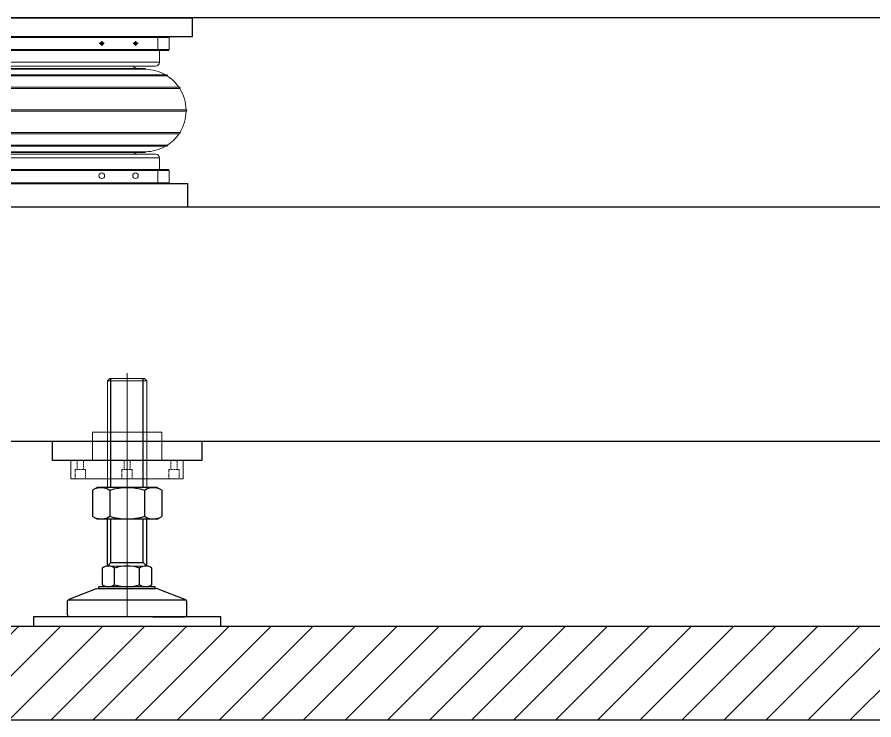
# Model space of a CAD drawing. Extents: x 500 to 100500, y -14500 to 21140.
# Drawn here: x 5830 to 6744, y 6332 to 7082 of the extents above; entities that cross this region are included whole.
import ezdxf

# ---------------------------------------------------------------- set-up
doc = ezdxf.new("R2010")
doc.units = 0
for name, pattern in [('CENTER', [10.16, 6.35, -1.27, 1.27, -1.27]), ('CENTERX2', [20.32, 12.7, -2.54, 2.54, -2.54]), ('HIDDEN', [1.905, 1.27, -0.635]), ('SLD-Solid', [0])]:
    doc.linetypes.add(name, pattern=pattern)
doc.layers.get('0').update_dxf_attribs({"linetype": 'CONTINUOUS'})
doc.layers.add('1', color=255, linetype='CONTINUOUS', lineweight=20)
doc.layers.add('MODEL', color=7, linetype='SLD-Solid', lineweight=15)
for name, color, linetype in [('CL', 1, 'CENTER'), ('REF', 7, 'CONTINUOUS'), ('중심선', 1, 'CENTERX2')]:
    doc.layers.add(name, color=color, linetype=linetype)

# ---------------------------------------------------------------- blocks, each defined once
blk = doc.blocks.new('KFASDF')
blk.add_line((83405.77, -110833.79), (79585.77, -110833.79))
blk = doc.blocks.new('KFSDADSFA')
at = {"layer": 'REF'}
for p, q in [((-13735.41, -19601.25, 0), (-13295.41, -19601.25, 0)), ((-13295.41, -19626.25, 0), (-13295.41, -19601.25, 0)), ((-10115.41, -19626.25, 0), (-13735.41, -19626.25, 0)), ((-10115.41, -19876.25, 0), (-13735.41, -19876.25, 0))]:
    blk.add_line(p, q, dxfattribs=at)
blk = doc.blocks.new('KA$Cdad771cd')
for p, q in [((-25, 0, 21.36), (-25, 20, 21.36)), ((-25, 20, 21.36), (425, 20, 21.36)), ((425, 0, 21.36), (425, 20, 21.36)), ((-25, 0, 21.36), (425, 0, 21.36))]:
    blk.add_line(p, q)
blk = doc.blocks.new('KA$C3d764aaf')
at = {"layer": 'CL', "color": 1, "linetype": 'CENTERX2', "ltscale": 0.833333}
blk.add_line((218.79, 0), (218.79, 188.63), dxfattribs=at)
at = {"layer": 'CL', "ltscale": 0.833333}
for p, q in [((52.14, 160.5), (57.44, 160.5)), ((54.79, 163.15), (54.79, 157.85)), ((88.14, 160.5), (93.44, 160.5)), ((90.79, 163.15), (90.79, 157.85)), ((344.14, 160.5), (349.44, 160.5)), ((346.79, 163.15), (346.79, 157.85)), ((380.14, 160.5), (385.44, 160.5)), ((382.79, 163.15), (382.79, 157.85))]:
    blk.add_line(p, q, dxfattribs=at)
at = {"layer": 'MODEL'}
for p, q in [((19.79, 168), (18.79, 167)), ((18.79, 167), (18.79, 154)), ((30.79, 167), (18.79, 167)), ((30.79, 168), (19.79, 168)), ((30.79, 167), (30.79, 168)), ((406.79, 168), (30.79, 168)), ((30.79, 154), (30.79, 167)), ((30.79, 167), (406.79, 167)), ((406.79, 168), (406.79, 167)), ((417.79, 168), (406.79, 168)), ((406.79, 167), (406.79, 154)), ((418.79, 167), (406.79, 167)), ((418.79, 167), (417.79, 168)), ((417.81, 168), (417.79, 168)), ((417.81, 168), (418.81, 167)), ((418.79, 154), (418.79, 167)), ((418.79, 167), (418.81, 167)), ((418.81, 167), (418.81, 154)), ((30.79, 154), (18.79, 154)), ((19.79, 153), (18.79, 154)), ((30.79, 153), (19.79, 153)), ((29.3, 153), (29.3, 140.5)), ((406.79, 154), (30.79, 154)), ((30.79, 153), (30.79, 154)), ((406.79, 153), (30.79, 153)), ((418.79, 154), (406.79, 154)), ((406.79, 153), (406.79, 154)), ((417.79, 153), (406.79, 153)), ((408.3, 140.5), (408.3, 153)), ((417.79, 153), (418.79, 154)), ((417.81, 153), (417.79, 153)), ((418.81, 154), (417.81, 153)), ((418.81, 154), (418.79, 154)), ((29.3, 140.5), (156.1, 140.5)), ((156.1, 140.5), (408.3, 140.5)), ((44, 132.99), (393.6, 132.99)), ((392.8, 133.8), (44.8, 133.8)), ((20.91, 125.95), (416.69, 125.95)), ((416.01, 127.18), (21.59, 127.18)), ((7.52, 112.38), (430.07, 112.38)), ((429.64, 113.85), (7.96, 113.85)), ((436.8, 89.8), (0.8, 89.8)), ((0.8, 88.2), (436.8, 88.2)), ((430.07, 65.62), (7.52, 65.62)), ((7.96, 64.15), (429.64, 64.15)), ((416.69, 52.05), (20.91, 52.05)), ((21.59, 50.82), (416.01, 50.82)), ((29.3, 38.5), (29.3, 26)), ((408.3, 38.5), (29.3, 38.5)), ((393.6, 45.01), (44, 45.01)), ((44.8, 44.2), (392.8, 44.2)), ((408.3, 26), (408.3, 38.5)), ((19.79, 26), (18.79, 25)), ((18.79, 25), (30.79, 25)), ((18.79, 25), (18.79, 12)), ((19.79, 26), (30.79, 26)), ((30.79, 26), (406.79, 26)), ((30.79, 25), (30.79, 26)), ((30.79, 12), (30.79, 25)), ((30.79, 25), (406.79, 25)), ((406.79, 26), (406.79, 25)), ((406.79, 26), (417.79, 26)), ((406.79, 25), (418.79, 25)), ((406.79, 25), (406.79, 12)), ((417.79, 26), (418.79, 25)), ((417.79, 26), (417.81, 26)), ((417.81, 26), (418.81, 25)), ((418.79, 12), (418.79, 25)), ((418.79, 25), (418.81, 25)), ((418.81, 25), (418.81, 12)), ((18.79, 12), (30.79, 12)), ((18.79, 12), (19.79, 11)), ((19.79, 11), (30.79, 11)), ((406.79, 12), (30.79, 12)), ((30.79, 11), (30.79, 12)), ((30.79, 11), (406.79, 11)), ((406.79, 12), (418.79, 12)), ((406.79, 12), (406.79, 11)), ((406.79, 11), (417.79, 11)), ((417.79, 11), (418.79, 12)), ((417.79, 11), (417.81, 11)), ((418.81, 12), (417.81, 11)), ((418.81, 12), (418.79, 12))]:
    blk.add_line(p, q, dxfattribs=at)
at = {"layer": 'MODEL', "flags": 128}
for points in [[(418.79, 162.15), (418.79, 162.02), (418.79, 161.67), (418.79, 161.13), (418.79, 160.5), (418.79, 159.87), (418.79, 159.33), (418.79, 158.98), (418.79, 158.85), (418.79, 158.98), (418.79, 159.33), (418.79, 159.87), (418.79, 160.5), (418.79, 161.13), (418.79, 161.67), (418.79, 162.02), (418.79, 162.15)], [(418.79, 162.15), (418.79, 162.02), (418.79, 161.67), (418.79, 161.13), (418.79, 160.5), (418.79, 159.87), (418.79, 159.33), (418.79, 158.98), (418.79, 158.85), (418.79, 158.98), (418.79, 159.33), (418.79, 159.87), (418.79, 160.5), (418.79, 161.13), (418.79, 161.67), (418.79, 162.02), (418.79, 162.15)], [(418.8, 162.15), (418.8, 162.02), (418.8, 161.67), (418.8, 161.13), (418.8, 160.5), (418.8, 159.87), (418.8, 159.33), (418.8, 158.98), (418.8, 158.85), (418.8, 158.98), (418.8, 159.33), (418.8, 159.87), (418.8, 160.5), (418.8, 161.13), (418.8, 161.67), (418.8, 162.02), (418.8, 162.15)], [(418.81, 162.15), (418.81, 162.02), (418.81, 161.67), (418.81, 161.13), (418.81, 160.5), (418.81, 159.87), (418.81, 159.33), (418.81, 158.98), (418.81, 158.85), (418.81, 158.98), (418.81, 159.33), (418.81, 159.87), (418.81, 160.5), (418.81, 161.13), (418.81, 161.67), (418.81, 162.02), (418.81, 162.15)], [(418.79, 16.85), (418.79, 16.98), (418.79, 17.33), (418.79, 17.87), (418.79, 18.5), (418.79, 19.13), (418.79, 19.67), (418.79, 20.02), (418.79, 20.15), (418.79, 20.02), (418.79, 19.67), (418.79, 19.13), (418.79, 18.5), (418.79, 17.87), (418.79, 17.33), (418.79, 16.98), (418.79, 16.85)], [(418.79, 16.85), (418.79, 16.98), (418.79, 17.33), (418.79, 17.87), (418.79, 18.5), (418.79, 19.13), (418.79, 19.67), (418.79, 20.02), (418.79, 20.15), (418.79, 20.02), (418.79, 19.67), (418.79, 19.13), (418.79, 18.5), (418.79, 17.87), (418.79, 17.33), (418.79, 16.98), (418.79, 16.85)], [(418.8, 16.85), (418.8, 16.98), (418.8, 17.33), (418.8, 17.87), (418.8, 18.5), (418.8, 19.13), (418.8, 19.67), (418.8, 20.02), (418.8, 20.15), (418.8, 20.02), (418.8, 19.67), (418.8, 19.13), (418.8, 18.5), (418.8, 17.87), (418.8, 17.33), (418.8, 16.98), (418.8, 16.85)], [(418.81, 16.85), (418.81, 16.98), (418.81, 17.33), (418.81, 17.87), (418.81, 18.5), (418.81, 19.13), (418.81, 19.67), (418.81, 20.02), (418.81, 20.15), (418.81, 20.02), (418.81, 19.67), (418.81, 19.13), (418.81, 18.5), (418.81, 17.87), (418.81, 17.33), (418.81, 16.98), (418.81, 16.85)]]:
    blk.add_lwpolyline(points, dxfattribs=at)
at = {"layer": 'MODEL'}
for centre, radius in [((218.79, 160.5), 5), ((54.79, 160.5), 1.65), ((90.79, 160.5), 1.65), ((346.79, 160.5), 1.65), ((382.79, 160.5), 1.65), ((54.79, 19.5), 3), ((90.79, 19.5), 3), ((346.79, 19.5), 3), ((382.79, 19.5), 3)]:
    blk.add_circle(centre, radius, dxfattribs=at)
for centre, radius, start, end in [((218.79, 160.5), 5, 90, 270), ((54.79, 160.5), 1.65, 90, 270), ((90.79, 160.5), 1.65, 90, 270), ((346.79, 160.5), 1.65, 90, 270), ((382.79, 160.5), 1.65, 90, 270), ((33.3, 140.5), 4, 180, 270), ((404.3, 140.5), 4, 270, 0), ((44.8, 89), 44, 91.04176, 119.80476), ((44.8, 133), 0.8, 90, 180.52088), ((50.8, 144.6), 11, 280.9425, 311.85336), ((386.8, 144.6), 11, 227.65457, 259.0575), ((392.8, 133), 0.8, 359.47912, 90), ((392.8, 89), 44, 60.19524, 88.95824), ((44.8, 89), 44, 122.87983, 145.82154), ((21.59, 126.38), 0.8, 90, 212.35895), ((416.01, 126.38), 0.8, 327.64105, 90), ((392.8, 89), 44, 34.17846, 57.12017), ((44.8, 89), 44, 147.90505, 178.95824), ((7.96, 113.05), 0.8, 90, 237.38418), ((429.64, 113.05), 0.8, 302.61582, 90), ((392.8, 89), 44, 1.04176, 32.09495), ((0.8, 89), 0.8, 90, 270), ((44.8, 89), 44, 181.04176, 212.09495), ((392.8, 89), 44, 327.90505, 358.95824), ((436.8, 89), 0.8, 270, 90), ((7.96, 64.95), 0.8, 122.61582, 270), ((44.8, 89), 44, 214.17846, 237.12017), ((392.8, 89), 44, 302.87983, 325.82154), ((429.64, 64.95), 0.8, 270, 57.38418), ((21.59, 51.62), 0.8, 147.64105, 270), ((44.8, 89), 44, 240.19524, 268.95824), ((392.8, 89), 44, 271.04176, 299.80476), ((416.01, 51.62), 0.8, 270, 32.35895), ((33.3, 38.5), 4, 90, 180), ((44.8, 45), 0.8, 179.47912, 270), ((50.8, 33.4), 11, 57.16769, 79.0575), ((386.8, 33.4), 11, 100.9425, 123.39842), ((392.8, 45), 0.8, 270, 0.52088), ((404.3, 38.5), 4, 0, 90), ((54.79, 19.5), 3, 90, 270), ((90.79, 19.5), 3, 90, 270), ((346.79, 19.5), 3, 90, 270), ((382.79, 19.5), 3, 90, 270)]:
    blk.add_arc(centre, radius, start, end, dxfattribs=at)
for points, knots in [([(33.44, 136.5), (33.41, 136.5), (33.34, 136.5), (34.25, 136.5), (35.96, 136.5), (38.57, 136.5), (42.03, 136.5), (46.35, 136.5), (51.49, 136.5), (57.43, 136.5), (64.12, 136.5), (71.5, 136.5), (79.51, 136.5), (88.09, 136.5), (97.74, 136.5), (108.49, 136.5), (120.32, 136.5), (132.48, 136.5), (144.81, 136.5), (153.26, 136.5), (157.43, 136.5)], [0, 0, 0, 0, 0.032224, 0.086395, 0.141008, 0.196032, 0.251644, 0.30742, 0.363327, 0.419236, 0.475012, 0.530622, 0.585648, 0.640261, 0.69443, 0.758109, 0.820614, 0.88183, 0.941655, 1, 1, 1, 1]), ([(157.43, 136.5), (161.66, 136.5), (170.23, 136.5), (183.58, 136.5), (197.42, 136.5), (211.69, 136.5), (225.45, 136.5), (238.58, 136.5), (250.96, 136.5), (263.3, 136.5), (275.52, 136.5), (287.54, 136.5), (299.25, 136.5), (310.58, 136.5), (321.45, 136.5), (331.79, 136.5), (341.53, 136.5), (350.62, 136.5), (359.57, 136.5), (368.17, 136.5), (376.21, 136.5), (383.18, 136.5), (389.09, 136.5), (394, 136.5), (398, 136.5), (401.11, 136.5), (403.21, 136.5), (404.27, 136.5), (404.18, 136.5), (404.16, 136.5)], [0, 0, 0, 0, 0.037723, 0.076403, 0.115982, 0.156394, 0.197564, 0.232587, 0.267897, 0.303472, 0.339428, 0.375489, 0.411635, 0.447783, 0.483845, 0.519799, 0.555375, 0.590685, 0.625707, 0.666878, 0.70729, 0.746869, 0.785549, 0.823271, 0.860994, 0.899674, 0.939253, 0.979664, 1, 1, 1, 1]), ([(235.77, 42.5), (231.33, 42.5), (222.34, 42.5), (208.64, 42.5), (194.69, 42.5), (180.59, 42.5), (167.24, 42.5), (154.74, 42.5), (143.15, 42.5), (131.82, 42.5), (120.81, 42.5), (110.2, 42.5), (100.09, 42.5), (90.54, 42.5), (81.62, 42.5), (73.39, 42.5), (65.89, 42.5), (59.16, 42.5), (52.82, 42.5), (47.09, 42.5), (42.17, 42.5), (38.36, 42.5), (35.62, 42.5), (33.97, 42.5), (33.23, 42.5), (33.37, 42.5), (33.4, 42.5)], [0, 0, 0, 0, 0.043295, 0.087689, 0.133115, 0.179496, 0.226748, 0.266945, 0.30747, 0.348301, 0.389568, 0.430956, 0.472442, 0.513929, 0.555318, 0.596583, 0.637415, 0.677941, 0.718136, 0.765389, 0.811771, 0.857196, 0.901589, 0.944884, 0.988179, 1, 1, 1, 1]), ([(404.2, 42.5), (404.19, 42.5), (404.16, 42.5), (402.89, 42.5), (400.52, 42.5), (397.16, 42.5), (393.04, 42.5), (388.33, 42.5), (382.81, 42.5), (376.48, 42.5), (369.37, 42.5), (361.53, 42.5), (353.02, 42.5), (343.89, 42.5), (334.21, 42.5), (324.07, 42.5), (313.54, 42.5), (302, 42.5), (289.48, 42.5), (276.05, 42.5), (262.57, 42.5), (249.15, 42.5), (240.2, 42.5), (235.77, 42.5)], [0, 0, 0, 0, 0.036609, 0.087662, 0.139789, 0.192895, 0.238072, 0.283618, 0.329507, 0.375886, 0.422402, 0.469028, 0.515655, 0.562171, 0.608548, 0.654439, 0.699985, 0.745161, 0.798268, 0.850395, 0.901449, 0.951341, 1, 1, 1, 1])]:
    blk.add_open_spline(points, degree=3, knots=knots, dxfattribs=at)
at = {"xscale": -1}
blk.add_blockref('KA$Cdad771cd', (418.79, 168, -21.36), dxfattribs=at)
blk = doc.blocks.new('KA$C8c0431a7')
at = {"color": 1, "ltscale": 0.3}
for p, q in [((46.22, 171.89), (46.22, 287.89)), ((80.78, 171.89), (80.78, 287.89)), ((46.22, 91.89), (46.22, 137.89)), ((80.78, 91.89), (80.78, 137.89)), ((46.22, 91.89), (42.5, 87.89)), ((80.78, 91.89), (46.22, 91.89)), ((80.78, 91.89), (84.5, 87.89))]:
    blk.add_line(p, q, dxfattribs=at)
at = {"ltscale": 0.3}
for p, q in [((31.5, 171.89), (26.55, 169.03)), ((26.55, 169.03), (26.55, 140.75)), ((31.5, 171.89), (95.5, 171.89)), ((45.02, 169.03), (45.02, 140.75)), ((81.98, 169.03), (81.98, 140.75)), ((95.5, 171.89), (100.45, 169.03)), ((100.45, 169.03), (100.45, 140.75)), ((31.5, 137.89), (26.55, 140.75)), ((31.5, 137.89), (95.5, 137.89)), ((95.5, 137.89), (100.45, 140.75)), ((30.56, 63.56), (32.5, 63.89)), ((96.44, 63.56), (94.5, 63.89)), ((0, 50.48), (0, 35.89)), ((126.42, 51.89), (0.58, 51.89)), ((127, 35.89), (127, 50.48)), ((36, 33.89), (2, 33.89))]:
    blk.add_line(p, q, dxfattribs=at)
at = {"color": 2, "ltscale": 0.3}
for p, q in [((42.5, 87.89), (42.5, 137.89)), ((84.5, 87.89), (84.5, 137.89)), ((33.5, 63.89), (33.5, 65.89)), ((93.5, 63.89), (93.5, 65.89))]:
    blk.add_line(p, q, dxfattribs=at)
for p, q in [((50.22, 67.95), (50.22, 85.84)), ((76.78, 67.95), (76.78, 85.84)), ((33.5, 65.89), (93.5, 65.89)), ((30.56, 63.56), (1.26, 52.34)), ((94.5, 63.89), (32.5, 63.89)), ((96.44, 63.56), (125.69, 52.36)), ((36, 33.89), (125, 33.89))]:
    blk.add_line(p, q)
blk.add_lwpolyline([(50.22, 67.95, -0.309401), (36.94, 67.95), (36.94, 85.84, -0.309401), (50.22, 85.84, -0.154701), (76.78, 85.84, -0.309401), (90.06, 85.84), (90.06, 67.95, -0.309401), (76.78, 67.95, -0.154701), (50.22, 67.95)], format="xyb")
at = {"ltscale": 0.3}
for centre, radius, start, end in [((35.79, 155.53), 16.36, 55.61575, 115.61575), ((63.5, 110.75), 61.14, 72.41205, 107.58795), ((91.21, 155.53), 16.36, 64.38425, 124.38425), ((35.79, 154.25), 16.36, 244.38425, 304.38425), ((63.5, 199.03), 61.14, 252.41205, 287.58795), ((91.21, 154.25), 16.36, 235.61575, 295.61575), ((2, 50.48), 2, 111.59276, 180), ((125, 50.48), 2, 0, 69.67785), ((2, 35.89), 2, 180, 270), ((125, 35.89), 2, 270, 0)]:
    blk.add_arc(centre, radius, start, end, dxfattribs=at)
at = {"layer": '1'}
for p, q in [((63.5, 293.65), (63.5, 33.46)), ((42.5, 87.89), (84.5, 87.89)), ((43.5, 87.89), (83.5, 87.89))]:
    blk.add_line(p, q, dxfattribs=at)
at = {"layer": '1', "color": 2, "ltscale": 0.3}
for p, q in [((42.5, 285.39), (45, 287.89)), ((42.5, 285.39), (63.5, 285.39)), ((42.5, 171.89), (42.5, 285.39)), ((63.5, 287.89), (45, 287.89)), ((63.5, 287.89), (82, 287.89)), ((84.5, 285.39), (63.5, 285.39)), ((84.5, 285.39), (82, 287.89)), ((84.5, 171.89), (84.5, 285.39))]:
    blk.add_line(p, q, dxfattribs=at)
blk = doc.blocks.new('KA$C2041f9cb')
at = {"color": 7, "linetype": 'Continuous', "lineweight": 15}
for p, q in [((55.42, 120), (35.42, 120)), ((35.42, 120), (35.42, 0)), ((55.42, 120), (55.42, 0)), ((35.42, 97), (5.42, 97)), ((5.42, 97), (5.42, 23)), ((5.42, 23), (35.42, 23)), ((35.42, 0), (55.42, 0))]:
    blk.add_line(p, q, dxfattribs=at)
at = {"color": 30, "linetype": 'HIDDEN', "lineweight": 0}
for p, q in [((45.42, 113.3), (35.42, 113.3)), ((45.42, 115.5), (45.42, 104.5)), ((55.42, 115.5), (45.42, 115.5)), ((35.42, 106.7), (45.42, 106.7)), ((45.42, 104.5), (55.42, 104.5)), ((45.42, 65.5), (45.42, 54.5)), ((55.42, 65.5), (45.42, 65.5)), ((45.42, 63.3), (35.42, 63.3)), ((35.42, 56.7), (45.42, 56.7)), ((45.42, 54.5), (55.42, 54.5)), ((45.42, 13.3), (35.42, 13.3)), ((45.42, 15.5), (45.42, 4.5)), ((55.42, 15.5), (45.42, 15.5)), ((35.42, 6.7), (45.42, 6.7)), ((45.42, 4.5), (55.42, 4.5))]:
    blk.add_line(p, q, dxfattribs=at)
at = {"layer": '중심선', "linetype": 'CENTERX2', "lineweight": 0}
blk.add_line((0, 60), (59.42, 60), dxfattribs=at)
blk = doc.blocks.new('KA$C7b9668bb')
for points in [[(0, 240.83), (160, 240.83), (160, 220.83), (0, 220.83)], [(-20, 53.83), (180, 53.83), (180, 43.83), (-20, 43.83)]]:
    blk.add_lwpolyline(points, close=True)
blk.add_blockref('KA$C8c0431a7', (16.5, 19.94))
at = {"rotation": 270}
blk.add_blockref('KA$C2041f9cb', (20, 256.25), dxfattribs=at)
blk = doc.blocks.new('KFASDFASFDASDF')
at = {"xscale": -1}
for name, p in [('KA$C3d764aaf', (80124.56, -114071.25)), ('KA$C7b9668bb', (80140.77, -114576.08))]:
    blk.add_blockref(name, p, dxfattribs=at)
at = {"layer": 'REF'}
blk.add_blockref('KFSDADSFA', (93421.18, -94459, 0), dxfattribs=at)
blk = doc.blocks.new('Kjekurkuku')
h = blk.add_hatch()
h.set_pattern_fill('ANSI31', color=2, scale=10)
h.set_pattern_definition([(45, (395634.304, 191529.913), (-22.4506403, 22.4506403), [])])
h.paths.add_polyline_path([(59677.52, -110468.17), (64077.51, -110468.17), (64077.51, -110568.17), (59677.52, -110568.17)])
at = {"color": 5}
blk.add_line((59677.52, -110468.17), (64077.51, -110468.17), dxfattribs=at)
at = {"color": 2}
for p, q in [((59677.52, -110468.17), (64077.51, -110468.17, 77.43)), ((59677.52, -110568.17), (64077.51, -110568.17, 77.43))]:
    blk.add_line(p, q, dxfattribs=at)

msp = doc.modelspace()

# ---------------------------------------------------------------- block references
for name, p in [('KFASDF', (-74113.68, 117914.75, -75.82)), ('KFASDFASFDASDF', (-74113.68, 120964.21, -75.82))]:
    msp.add_blockref(name, p)
at = {"color": 6}
msp.add_blockref('Kjekurkuku', (-54477.46, 116900.13, -75.82), dxfattribs=at)

doc.saveas('drawing.dxf')
